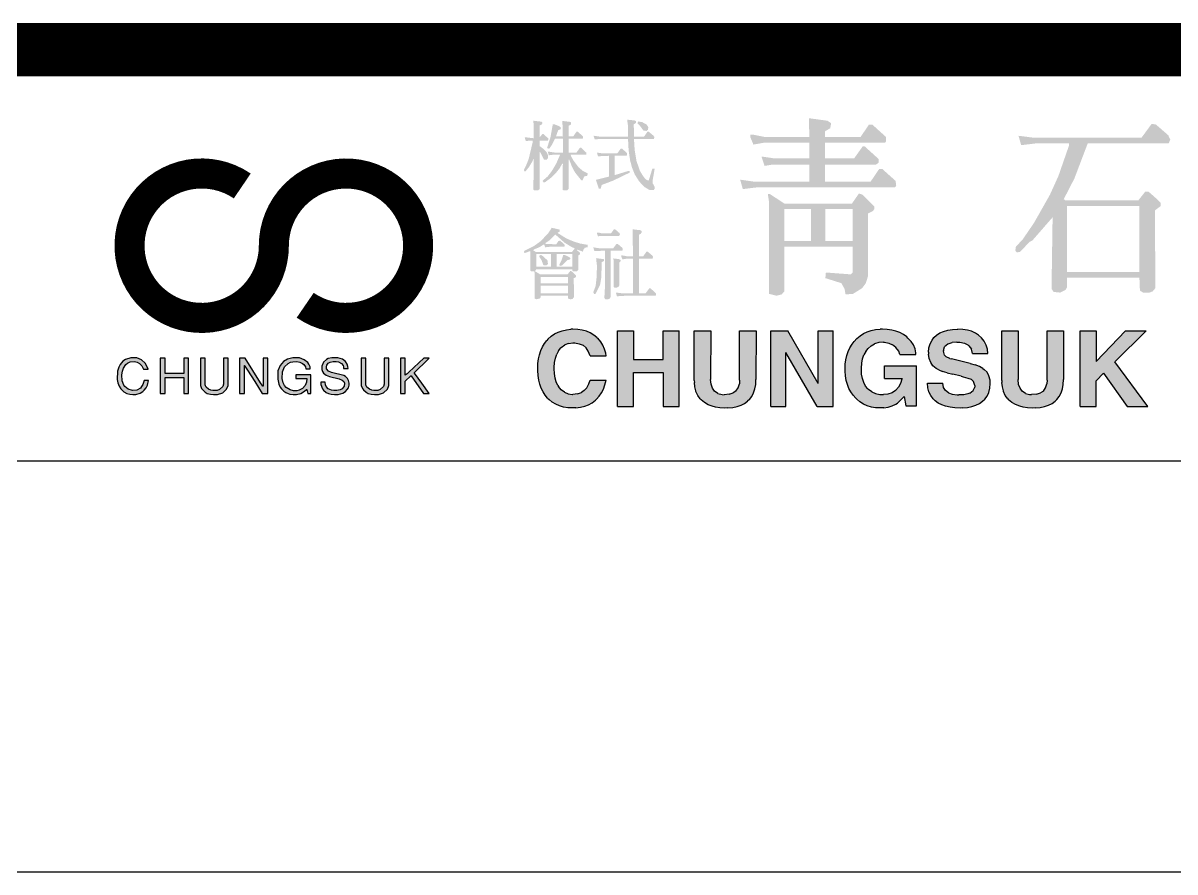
# Model space of a CAD drawing. Header units: millimetres. Extents: x 0 to 841, y 0 to 594.
# Drawn here: x 215.55 to 243.6, y 40 to 60.65 of the extents above; entities that cross this region are included whole.
import ezdxf
from ezdxf.enums import TextEntityAlignment as Align

# ---------------------------------------------------------------- set-up
doc = ezdxf.new("R2010")
doc.units = ezdxf.units.MM
doc.layers.add('A-ANNO-TTLB', color=7, linetype='Continuous')
doc.styles.add('TTLB-BIG', font='Gulim.ttf', dxfattribs={"height": 3})
doc.styles.add('굴림체', font='GulimChe.ttf', dxfattribs={"height": 3})

# ---------------------------------------------------------------- blocks, each defined once
blk = doc.blocks.new('W')
at = {"layer": 'A-ANNO-TTLB'}
h = blk.add_hatch(color=256, dxfattribs=at)
h.paths.add_polyline_path([(234.683, 58.335), (234.695, 57.877), (233.619, 57.877), (233.308, 57.938), (233.256, 57.938), (233.256, 57.877), (233.334, 57.694), (233.593, 57.74), (234.695, 57.74), (234.695, 57.358), (233.84, 57.358), (233.528, 57.404), (233.606, 57.175), (233.788, 57.206), (234.695, 57.206), (234.695, 56.794), (233.334, 56.794), (233.01, 56.84), (233.075, 56.611), (233.451, 56.657), (234.553, 56.657), (235.655, 56.657), (236.783, 56.657), (236.809, 56.687), (236.796, 56.809), (236.472, 57.099), (236.394, 57.099), (236.187, 56.794), (235.072, 56.794), (235.072, 57.206), (236.316, 57.206), (236.381, 57.252), (236.381, 57.343), (236.044, 57.648), (235.992, 57.648), (235.785, 57.358), (235.072, 57.358), (235.072, 57.74), (236.537, 57.74), (236.563, 57.77), (236.563, 57.877), (236.226, 58.182), (236.148, 58.182), (235.94, 57.877), (235.072, 57.877), (235.072, 58.014), (235.201, 58.091), (235.227, 58.213), (235.136, 58.274)])
h.paths.add_polyline_path([(235.901, 56.504), (235.733, 56.26), (234.086, 56.26), (233.736, 56.489), (233.684, 56.489), (233.71, 56.321), (233.71, 55.192), (233.71, 54.063), (233.892, 54.018), (234.021, 54.048), (234.086, 54.124), (234.086, 55.208), (234.916, 55.208), (235.746, 55.208), (235.746, 54.582), (235.707, 54.536), (235.097, 54.582), (235.084, 54.445), (235.474, 54.323), (235.551, 54.185), (235.577, 54.048), (235.759, 54.063), (235.979, 54.201), (236.07, 54.323), (236.122, 54.491), (236.122, 56.016), (236.239, 56.077), (236.277, 56.123), (236.277, 56.184), (235.992, 56.474)])
h.paths.add_polyline_path([(234.086, 56.123), (234.086, 55.345), (234.734, 55.345), (234.734, 56.123)], flags=16)
h.paths.add_polyline_path([(235.084, 56.123), (235.084, 55.345), (235.746, 55.345), (235.746, 56.123)], flags=16)
h.paths.add_polyline_path([(243.029, 58.198), (242.782, 57.862), (241.68, 57.862), (240.565, 57.862), (240.15, 57.862), (239.787, 57.908), (239.852, 57.679), (240.228, 57.725), (241.019, 57.725), (241.019, 57.679), (240.759, 56.931), (240.552, 56.474), (240.163, 55.787), (239.891, 55.391), (239.722, 55.208), (239.709, 55.116), (239.748, 55.07), (239.826, 55.085), (240.059, 55.33), (240.124, 55.36), (240.617, 55.925), (240.591, 54.185), (240.643, 54.109), (240.798, 54.094), (240.928, 54.155), (240.967, 54.216), (240.967, 54.46), (241.849, 54.46), (242.73, 54.46), (242.743, 54.14), (242.821, 54.094), (242.977, 54.094), (243.055, 54.124), (243.119, 54.201), (243.119, 54.475), (243.106, 56.092), (243.249, 56.199), (243.249, 56.275), (243.158, 56.367), (242.951, 56.55), (242.873, 56.55), (242.704, 56.336), (241.823, 56.336), (240.928, 56.336), (240.889, 56.367), (241.148, 56.87), (241.473, 57.725), (242.458, 57.725), (243.444, 57.725), (243.482, 57.816), (243.431, 57.923), (243.132, 58.182)])
h.paths.add_polyline_path([(240.967, 56.199), (240.967, 54.597), (241.849, 54.597), (242.73, 54.597), (242.73, 56.199), (241.849, 56.199)], flags=16)
h = blk.add_hatch(color=256, dxfattribs=at)
h.paths.add_polyline_path([(227.972, 58.275), (227.982, 58.19), (227.982, 57.848), (227.764, 57.873), (227.79, 57.781), (227.961, 57.793), (227.961, 57.763), (227.868, 57.372), (227.827, 57.25), (227.744, 57.073), (227.759, 57.043), (227.785, 57.043), (227.868, 57.146), (227.956, 57.293), (227.972, 57.342), (227.982, 57.342), (227.977, 56.597), (227.998, 56.579), (228.086, 56.579), (228.127, 56.609), (228.127, 57.061), (228.127, 57.519), (228.148, 57.5), (228.236, 57.323), (228.304, 57.329), (228.33, 57.366), (228.33, 57.439), (228.299, 57.506), (228.231, 57.58), (228.127, 57.659), (228.127, 57.793), (228.33, 57.793), (228.345, 57.836), (228.221, 57.952), (228.2, 57.952), (228.127, 57.873), (228.127, 58.159), (228.174, 58.178), (228.19, 58.202), (228.19, 58.233), (228.169, 58.251)])
h.paths.add_polyline_path([(228.682, 58.269), (228.693, 57.891), (228.527, 57.891), (228.579, 58.043), (228.641, 58.068), (228.646, 58.104), (228.605, 58.141), (228.48, 58.19), (228.449, 58.19), (228.392, 57.873), (228.309, 57.61), (228.361, 57.592), (228.433, 57.696), (228.501, 57.836), (228.693, 57.836), (228.693, 57.5), (228.496, 57.5), (228.325, 57.525), (228.35, 57.433), (228.439, 57.445), (228.62, 57.445), (228.62, 57.433), (228.532, 57.232), (228.428, 57.055), (228.325, 56.921), (228.205, 56.817), (228.205, 56.805), (228.221, 56.774), (228.252, 56.774), (228.387, 56.872), (228.516, 56.994), (228.61, 57.11), (228.677, 57.226), (228.693, 57.232), (228.688, 56.597), (228.708, 56.579), (228.797, 56.579), (228.838, 56.616), (228.838, 57.329), (228.848, 57.329), (228.916, 57.153), (228.988, 57.018), (229.144, 56.823), (229.17, 56.823), (229.217, 56.921), (229.284, 56.933), (229.294, 56.963), (229.294, 56.994), (229.186, 57.049), (229.071, 57.146), (228.952, 57.305), (228.89, 57.415), (228.885, 57.445), (229.253, 57.445), (229.263, 57.452), (229.269, 57.494), (229.139, 57.616), (229.108, 57.616), (229.025, 57.5), (228.838, 57.5), (228.838, 57.836), (229.17, 57.836), (229.186, 57.848), (229.186, 57.891), (229.056, 58.007), (229.025, 58.007), (228.947, 57.891), (228.838, 57.891), (228.838, 58.153), (228.895, 58.184), (228.895, 58.226), (228.874, 58.245)])
h.paths.add_polyline_path([(230.259, 58.3), (230.28, 58.141), (230.28, 57.885), (229.808, 57.885), (229.611, 57.885), (229.44, 57.909), (229.471, 57.818), (229.58, 57.83), (229.927, 57.83), (230.28, 57.83), (230.295, 57.549), (230.332, 57.305), (230.373, 57.146), (230.446, 56.963), (230.555, 56.793), (230.679, 56.664), (230.799, 56.591), (230.908, 56.591), (230.928, 56.622), (230.928, 56.664), (230.882, 56.75), (230.876, 56.799), (230.928, 57.104), (230.871, 57.104), (230.788, 56.835), (230.773, 56.817), (230.71, 56.847), (230.643, 56.933), (230.57, 57.055), (230.487, 57.293), (230.441, 57.567), (230.425, 57.83), (230.908, 57.83), (230.923, 57.873), (230.902, 57.909), (230.783, 58.007), (230.752, 58.007), (230.669, 57.885), (230.425, 57.885), (230.42, 58.184), (230.472, 58.22), (230.477, 58.263), (230.441, 58.281)])
h.paths.add_polyline_path([(230.529, 58.257), (230.508, 58.208), (230.565, 58.159), (230.653, 58.037), (230.726, 58.025), (230.767, 58.056), (230.773, 58.117), (230.736, 58.178), (230.627, 58.239)], flags=17)
h.paths.add_polyline_path([(230.104, 57.598), (230.021, 57.482), (229.642, 57.482), (229.523, 57.5), (229.549, 57.409), (229.818, 57.421), (229.818, 56.915), (229.497, 56.835), (229.569, 56.622), (229.616, 56.622), (229.637, 56.707), (229.658, 56.719), (229.917, 56.817), (230.321, 57.012), (230.316, 57.055), (230.295, 57.055), (229.958, 56.951), (229.958, 57.421), (230.238, 57.421), (230.259, 57.433), (230.259, 57.476), (230.244, 57.5), (230.129, 57.598)], flags=17)
h = blk.add_hatch(color=256, dxfattribs=at)
h.paths.add_polyline_path([(228.423, 55.67), (228.33, 55.529), (228.148, 55.34), (227.987, 55.224), (227.754, 55.108), (227.744, 55.078), (227.764, 55.053), (227.878, 55.096), (227.899, 55.096), (227.904, 55.078), (227.899, 54.632), (227.92, 54.608), (227.998, 54.614), (228.008, 54.565), (228.008, 53.949), (228.044, 53.931), (228.127, 53.949), (228.148, 53.967), (228.153, 54.022), (228.304, 54.022), (228.817, 54.022), (228.817, 53.949), (228.879, 53.931), (228.926, 53.937), (228.968, 53.986), (228.957, 54.443), (228.999, 54.462), (229.014, 54.48), (229.014, 54.51), (228.916, 54.608), (228.874, 54.62), (228.807, 54.535), (228.475, 54.535), (228.143, 54.535), (228.013, 54.614), (228.039, 54.645), (228.039, 54.663), (228.117, 54.663), (228.522, 54.663), (228.926, 54.663), (228.926, 54.626), (228.952, 54.608), (229.04, 54.614), (229.071, 54.651), (229.066, 54.992), (229.113, 55.029), (229.113, 55.06), (229.035, 55.127), (229.035, 55.139), (229.18, 55.09), (229.196, 55.139), (229.232, 55.188), (229.294, 55.194), (229.3, 55.255), (229.123, 55.285), (228.978, 55.328), (228.786, 55.407), (228.568, 55.542), (228.573, 55.56), (228.605, 55.566), (228.62, 55.584), (228.61, 55.627)])
h.paths.add_polyline_path([(228.511, 55.505), (228.376, 55.371), (228.278, 55.304), (228.267, 55.279), (228.532, 55.267), (228.584, 55.346), (228.625, 55.359), (228.734, 55.261), (228.739, 55.23), (228.729, 55.212), (228.335, 55.206), (228.262, 55.194), (228.242, 55.255), (228.221, 55.261), (228.127, 55.2), (227.982, 55.139), (227.972, 55.121), (228.034, 55.084), (228.475, 55.084), (228.916, 55.084), (228.978, 55.157), (228.973, 55.175), (228.921, 55.194), (228.739, 55.304)], flags=16)
h.paths.add_polyline_path([(228.044, 55.029), (228.044, 54.724), (228.408, 54.724), (228.408, 55.029)], flags=16)
h.paths.add_polyline_path([(228.542, 55.029), (228.542, 54.724), (228.926, 54.724), (228.926, 55.029)], flags=16)
h.paths.add_polyline_path([(228.703, 55.011), (228.667, 54.895), (228.61, 54.779), (228.61, 54.754), (228.636, 54.742), (228.672, 54.754), (228.807, 54.883), (228.859, 54.895), (228.874, 54.913), (228.874, 54.931), (228.848, 54.956), (228.734, 55.011)], flags=0)
h.paths.add_polyline_path([(228.143, 55.005), (228.117, 54.986), (228.117, 54.968), (228.174, 54.883), (228.216, 54.767), (228.231, 54.754), (228.309, 54.761), (228.33, 54.797), (228.319, 54.876), (228.216, 54.974), (228.169, 55.005)], flags=0)
h.paths.add_polyline_path([(228.153, 54.474), (228.153, 54.315), (228.485, 54.315), (228.817, 54.315), (228.817, 54.474), (228.485, 54.474)], flags=16)
h.paths.add_polyline_path([(228.153, 54.26), (228.153, 54.077), (228.485, 54.077), (228.817, 54.077), (228.817, 54.26), (228.485, 54.26)], flags=16)
h.paths.add_polyline_path([(229.938, 55.633), (229.865, 55.535), (229.642, 55.535), (229.559, 55.554), (229.523, 55.554), (229.523, 55.535), (229.549, 55.462), (229.626, 55.474), (230.057, 55.474), (230.083, 55.493), (230.078, 55.535), (229.974, 55.627)])
h.paths.add_polyline_path([(230.394, 55.633), (230.399, 54.974), (230.27, 54.974), (230.135, 54.999), (230.114, 54.999), (230.114, 54.974), (230.145, 54.901), (230.249, 54.919), (230.399, 54.919), (230.399, 54.498), (230.399, 54.077), (230.129, 54.077), (229.984, 54.095), (230.01, 54.004), (230.311, 54.022), (230.954, 54.022), (230.965, 54.034), (230.959, 54.077), (230.825, 54.199), (230.799, 54.199), (230.71, 54.077), (230.55, 54.077), (230.55, 54.498), (230.55, 54.919), (230.876, 54.919), (230.892, 54.962), (230.866, 54.999), (230.757, 55.09), (230.731, 55.09), (230.648, 54.974), (230.55, 54.974), (230.55, 55.505), (230.581, 55.517), (230.612, 55.554), (230.612, 55.59), (230.591, 55.609)])
h.paths.add_polyline_path([(230, 55.279), (229.917, 55.169), (229.595, 55.169), (229.434, 55.194), (229.46, 55.102), (229.72, 55.114), (229.72, 54.687), (229.72, 54.254), (229.704, 53.967), (229.72, 53.937), (229.751, 53.925), (229.823, 53.937), (229.855, 53.979), (229.855, 54.547), (229.855, 55.114), (230.135, 55.114), (230.15, 55.127), (230.15, 55.163), (230.135, 55.188), (230.026, 55.279)])
h.paths.add_polyline_path([(229.502, 54.931), (229.523, 54.748), (229.517, 54.48), (229.492, 54.254), (229.434, 54.102), (229.455, 54.059), (229.481, 54.059), (229.497, 54.077), (229.6, 54.285), (229.632, 54.474), (229.637, 54.834), (229.699, 54.864), (229.689, 54.907)])
h.paths.add_polyline_path([(229.922, 54.925), (229.932, 54.858), (229.927, 54.242), (229.948, 54.217), (230.015, 54.217), (230.052, 54.236), (230.067, 54.272), (230.067, 54.828), (230.098, 54.852), (230.104, 54.883), (230.062, 54.907)], flags=17)
at = {"layer": 'A-ANNO-TTLB', "ltscale": 5}
blk.add_hatch(color=256, dxfattribs=at).paths.add_polyline_path([(228.826, 51.632), (228.733, 51.668), (228.653, 51.725), (228.587, 51.808), (228.573, 51.833), (228.532, 51.919), (228.505, 52.015), (228.486, 52.123), (228.482, 52.242), (228.481, 52.269), (228.49, 52.391), (228.511, 52.499), (228.543, 52.596), (228.586, 52.677), (228.642, 52.747), (228.655, 52.76), (228.738, 52.821), (228.834, 52.858), (228.94, 52.87), (228.984, 52.869), (229.094, 52.85), (229.187, 52.813), (229.263, 52.749), (229.313, 52.669), (229.355, 52.555), (229.744, 52.555), (229.736, 52.618), (229.71, 52.718), (229.669, 52.812), (229.614, 52.899), (229.542, 52.981), (229.523, 53), (229.445, 53.061), (229.36, 53.113), (229.267, 53.152), (229.165, 53.181), (229.057, 53.197), (228.939, 53.202), (228.889, 53.202), (228.779, 53.191), (228.675, 53.167), (228.579, 53.134), (228.489, 53.087), (228.406, 53.03), (228.33, 52.96), (228.305, 52.931), (228.246, 52.856), (228.196, 52.772), (228.156, 52.681), (228.124, 52.583), (228.102, 52.479), (228.088, 52.367), (228.085, 52.247), (228.085, 52.195), (228.094, 52.078), (228.11, 51.966), (228.136, 51.864), (228.169, 51.77), (228.212, 51.681), (228.263, 51.601), (228.323, 51.528), (228.356, 51.494), (228.434, 51.431), (228.519, 51.377), (228.612, 51.337), (228.712, 51.309), (228.818, 51.291), (228.934, 51.286), (229.013, 51.288), (229.123, 51.303), (229.227, 51.327), (229.321, 51.364), (229.407, 51.415), (229.488, 51.475), (229.513, 51.498), (229.578, 51.572), (229.633, 51.655), (229.679, 51.748), (229.716, 51.851), (229.744, 51.965), (229.355, 51.964), (229.327, 51.871), (229.279, 51.78), (229.212, 51.708), (229.147, 51.665), (229.051, 51.63), (228.935, 51.617)])
h = blk.add_hatch(color=256, dxfattribs=at)
h.paths.add_polyline_path([(230.412, 52.469), (230.41, 53.163), (230.021, 53.162), (230.021, 51.321), (230.41, 51.322), (230.41, 52.151), (231.137, 52.151), (231.137, 51.322), (231.527, 51.321), (231.526, 53.162), (231.137, 53.163), (231.136, 52.469)])
h.paths.add_polyline_path([(231.894, 51.952), (231.896, 51.906), (231.907, 51.798), (231.93, 51.7), (231.934, 51.69), (231.976, 51.592), (232.038, 51.508), (232.059, 51.487), (232.139, 51.42), (232.23, 51.366), (232.332, 51.327), (232.413, 51.306), (232.518, 51.292), (232.631, 51.285), (232.712, 51.287), (232.83, 51.3), (232.936, 51.322), (233.032, 51.353), (233.116, 51.396), (233.191, 51.449), (233.235, 51.492), (233.292, 51.565), (233.338, 51.652), (233.37, 51.749), (233.39, 51.857), (233.395, 51.977), (233.396, 53.162), (232.997, 53.161), (232.996, 51.962), (232.991, 51.875), (232.961, 51.777), (232.906, 51.699), (232.839, 51.652), (232.743, 51.621), (232.621, 51.61), (232.571, 51.614), (232.469, 51.64), (232.387, 51.697), (232.337, 51.766), (232.303, 51.862), (232.291, 51.976), (232.292, 53.162), (231.894, 53.162)])
h.paths.add_polyline_path([(234.125, 52.636), (234.888, 51.321), (235.278, 51.322), (235.278, 53.163), (234.913, 53.162), (234.909, 51.882), (234.171, 53.162), (233.759, 53.163), (233.759, 51.322), (234.123, 51.321)])
h.paths.add_polyline_path([(235.593, 51.958), (235.621, 51.856), (235.658, 51.764), (235.705, 51.676), (235.76, 51.597), (235.824, 51.524), (235.847, 51.502), (235.927, 51.437), (236.012, 51.381), (236.105, 51.34), (236.205, 51.31), (236.309, 51.291), (236.421, 51.286), (236.506, 51.289), (236.614, 51.307), (236.714, 51.338), (236.802, 51.383), (236.839, 51.407), (236.915, 51.473), (237.001, 51.564), (237.042, 51.335), (237.3, 51.335), (237.3, 52.314), (236.521, 52.314), (236.522, 52.004), (236.952, 52.005), (236.948, 51.984), (236.912, 51.878), (236.861, 51.789), (236.794, 51.715), (236.792, 51.715), (236.708, 51.656), (236.609, 51.623), (236.502, 51.611), (236.409, 51.616), (236.303, 51.64), (236.212, 51.68), (236.132, 51.739), (236.121, 51.75), (236.064, 51.819), (236.019, 51.904), (235.988, 52), (235.968, 52.11), (235.961, 52.233), (235.963, 52.254), (235.97, 52.374), (235.99, 52.482), (236.024, 52.577), (236.068, 52.662), (236.125, 52.735), (236.198, 52.798), (236.284, 52.846), (236.384, 52.876), (236.496, 52.885), (236.523, 52.885), (236.627, 52.866), (236.72, 52.825), (236.801, 52.76), (236.875, 52.672), (236.901, 52.587), (237.29, 52.586), (237.288, 52.628), (237.27, 52.727), (237.231, 52.819), (237.172, 52.905), (237.095, 52.987), (237.066, 53.014), (236.986, 53.071), (236.897, 53.119), (236.802, 53.155), (236.7, 53.181), (236.59, 53.198), (236.472, 53.203), (236.418, 53.202), (236.307, 53.192), (236.203, 53.172), (236.105, 53.14), (236.012, 53.097), (235.93, 53.044), (235.851, 52.98), (235.783, 52.906), (235.733, 52.838), (235.682, 52.753), (235.64, 52.662), (235.606, 52.566), (235.583, 52.461), (235.569, 52.353), (235.564, 52.238), (235.566, 52.18), (235.575, 52.066)])
h = blk.add_hatch(color=256, dxfattribs=at)
h.paths.add_polyline_path([(238.237, 51.29), (238.364, 51.285), (238.43, 51.288), (238.545, 51.298), (238.651, 51.32), (238.747, 51.354), (238.836, 51.397), (238.914, 51.451), (238.964, 51.498), (239.023, 51.575), (239.067, 51.666), (239.091, 51.767), (239.1, 51.879), (239.094, 51.967), (239.068, 52.067), (239.021, 52.154), (238.953, 52.225), (238.918, 52.249), (238.835, 52.295), (238.732, 52.337), (238.611, 52.37), (238.157, 52.481), (238.116, 52.49), (238.027, 52.53), (237.986, 52.572), (237.957, 52.676), (237.989, 52.774), (238.07, 52.845), (238.169, 52.878), (238.283, 52.888), (238.362, 52.885), (238.468, 52.863), (238.553, 52.825), (238.58, 52.802), (238.639, 52.721), (238.667, 52.614), (239.039, 52.615), (239.028, 52.719), (239, 52.817), (238.954, 52.909), (238.887, 52.993), (238.885, 52.995), (238.816, 53.058), (238.736, 53.11), (238.645, 53.151), (238.545, 53.18), (238.433, 53.198), (238.311, 53.203), (238.3, 53.203), (238.176, 53.196), (238.063, 53.18), (237.963, 53.15), (237.873, 53.111), (237.794, 53.06), (237.729, 52.998), (237.681, 52.94), (237.634, 52.849), (237.605, 52.75), (237.597, 52.642), (237.597, 52.596), (237.615, 52.488), (237.65, 52.394), (237.705, 52.315), (237.783, 52.248), (237.85, 52.212), (237.939, 52.176), (238.053, 52.141), (238.19, 52.107), (238.387, 52.06), (238.441, 52.047), (238.557, 52.013), (238.631, 51.985), (238.695, 51.93), (238.724, 51.835), (238.721, 51.795), (238.683, 51.708), (238.601, 51.646), (238.556, 51.63), (238.458, 51.61), (238.335, 51.603), (238.291, 51.605), (238.175, 51.621), (238.082, 51.655), (238.01, 51.71), (237.961, 51.787), (237.943, 51.893), (237.569, 51.892), (237.569, 51.888), (237.58, 51.779), (237.606, 51.679), (237.651, 51.588), (237.713, 51.506), (237.76, 51.46), (237.833, 51.407), (237.918, 51.363), (238.013, 51.329), (238.119, 51.305)])
h.paths.add_polyline_path([(239.624, 51.42), (239.717, 51.367), (239.819, 51.327), (239.899, 51.306), (240.005, 51.29), (240.117, 51.285), (240.197, 51.287), (240.315, 51.3), (240.423, 51.322), (240.517, 51.353), (240.603, 51.396), (240.678, 51.449), (240.722, 51.492), (240.779, 51.565), (240.825, 51.653), (240.857, 51.749), (240.876, 51.857), (240.882, 51.977), (240.883, 53.162), (240.482, 53.161), (240.483, 51.962), (240.476, 51.875), (240.446, 51.777), (240.393, 51.699), (240.326, 51.653), (240.228, 51.621), (240.106, 51.611), (240.056, 51.614), (239.956, 51.64), (239.872, 51.697), (239.824, 51.767), (239.788, 51.861), (239.778, 51.976), (239.777, 53.162), (239.38, 53.163), (239.381, 51.952), (239.381, 51.906), (239.394, 51.798), (239.42, 51.688), (239.463, 51.592), (239.523, 51.508), (239.544, 51.487)])
h.paths.add_polyline_path([(241.29, 51.321), (241.68, 51.322), (241.679, 51.948), (241.86, 52.131), (242.433, 51.321), (242.936, 51.321), (242.132, 52.41), (242.892, 53.162), (242.389, 53.162), (241.679, 52.415), (241.679, 53.163), (241.29, 53.162)])
at = {"layer": 'A-ANNO-TTLB'}
for points in [[(217.995, 52.255), (218.052, 52.341), (218.093, 52.375), (218.161, 52.407), (218.262, 52.414), (218.327, 52.402), (218.387, 52.371), (218.444, 52.313), (218.484, 52.231), (218.597, 52.231), (218.597, 52.239), (218.525, 52.375), (218.436, 52.457), (218.318, 52.504), (218.173, 52.508), (218.048, 52.469), (217.984, 52.422), (217.919, 52.348), (217.882, 52.278), (217.854, 52.184), (217.846, 51.978), (217.862, 51.896), (217.895, 51.814), (217.935, 51.752), (218.008, 51.681), (218.076, 51.642), (218.153, 51.619), (218.222, 51.611), (218.298, 51.615), (218.399, 51.646), (218.468, 51.689), (218.5, 51.721), (218.545, 51.779), (218.577, 51.841), (218.609, 51.955), (218.496, 51.955), (218.468, 51.861), (218.436, 51.806), (218.407, 51.771), (218.322, 51.721), (218.213, 51.709), (218.108, 51.74), (218.032, 51.806), (218.008, 51.841), (217.967, 51.95), (217.959, 52.095), (217.971, 52.18)], [(219.009, 52.126), (219.009, 52.496), (218.892, 52.496), (218.892, 52.067), (218.892, 51.639), (218.977, 51.639), (219.009, 51.639), (219.009, 52.028), (219.465, 52.028), (219.465, 51.639), (219.578, 51.639), (219.578, 52.067), (219.578, 52.496), (219.493, 52.496), (219.465, 52.496), (219.465, 52.126)], [(219.869, 51.837), (219.897, 51.763), (219.925, 51.724), (219.986, 51.67), (220.034, 51.642), (220.111, 51.619), (220.188, 51.611), (220.284, 51.615), (220.413, 51.658), (220.507, 51.748), (220.543, 51.837), (220.543, 52.122), (220.543, 52.407), (220.543, 52.496), (220.43, 52.496), (220.43, 52.184), (220.43, 51.869), (220.413, 51.81), (220.333, 51.732), (220.273, 51.712), (220.175, 51.709), (220.123, 51.716), (220.066, 51.74), (220.006, 51.794), (219.99, 51.825), (219.981, 51.853), (219.981, 52.173), (219.981, 52.496), (219.869, 52.496), (219.869, 52.168)], [(221.148, 52.196), (220.959, 52.496), (220.821, 52.496), (220.821, 52.067), (220.821, 51.639), (220.91, 51.639), (220.939, 51.639), (220.939, 51.978), (220.939, 52.321), (220.947, 52.321), (220.967, 52.29), (220.967, 52.278), (221.019, 52.208), (221.197, 51.927), (221.375, 51.642), (221.512, 51.639), (221.512, 52.067), (221.512, 52.496), (221.423, 52.496), (221.399, 52.496), (221.399, 52.157), (221.399, 51.814), (221.391, 51.814), (221.334, 51.9)], [(221.871, 52.168), (221.92, 52.29), (222.004, 52.371), (222.065, 52.399), (222.117, 52.411), (222.219, 52.414), (222.287, 52.402), (222.352, 52.371), (222.388, 52.341), (222.424, 52.286), (222.436, 52.239), (222.545, 52.239), (222.538, 52.29), (222.505, 52.356), (222.481, 52.391), (222.396, 52.461), (222.283, 52.504), (222.121, 52.508), (221.992, 52.477), (221.892, 52.418), (221.807, 52.321), (221.758, 52.188), (221.75, 51.985), (221.778, 51.869), (221.814, 51.794), (221.847, 51.752), (221.903, 51.693), (221.952, 51.666), (222.004, 51.635), (222.045, 51.623), (222.13, 51.611), (222.21, 51.615), (222.311, 51.642), (222.404, 51.693), (222.449, 51.732), (222.461, 51.732), (222.485, 51.635), (222.558, 51.635), (222.558, 52.095), (222.19, 52.095), (222.19, 52.001), (222.457, 52.001), (222.449, 51.915), (222.416, 51.83), (222.355, 51.763), (222.271, 51.716), (222.215, 51.705), (222.134, 51.705), (222.053, 51.724), (221.96, 51.787), (221.92, 51.837), (221.887, 51.9), (221.863, 52.001)], [(223.361, 51.927), (223.377, 51.892), (223.369, 51.814), (223.324, 51.755), (223.268, 51.724), (223.191, 51.709), (223.119, 51.709), (223.062, 51.716), (222.981, 51.752), (222.929, 51.81), (222.913, 51.853), (222.909, 51.912), (222.8, 51.912), (222.8, 51.857), (222.84, 51.752), (222.865, 51.716), (222.929, 51.662), (222.99, 51.635), (223.054, 51.619), (223.135, 51.611), (223.224, 51.615), (223.333, 51.646), (223.402, 51.689), (223.446, 51.732), (223.474, 51.775), (223.494, 51.845), (223.494, 51.888), (223.478, 51.958), (223.454, 52.001), (223.402, 52.052), (223.357, 52.075), (223.062, 52.153), (222.985, 52.184), (222.941, 52.235), (222.937, 52.29), (222.945, 52.325), (222.981, 52.375), (223.03, 52.402), (223.099, 52.418), (223.171, 52.418), (223.232, 52.407), (223.3, 52.371), (223.341, 52.321), (223.353, 52.286), (223.353, 52.247), (223.466, 52.247), (223.462, 52.298), (223.442, 52.356), (223.405, 52.414), (223.328, 52.477), (223.212, 52.508), (223.07, 52.508), (222.981, 52.489), (222.941, 52.469), (222.868, 52.402), (222.828, 52.305), (222.828, 52.219), (222.84, 52.177), (222.868, 52.13), (222.929, 52.087), (223.014, 52.056), (223.244, 51.997), (223.324, 51.962)], [(223.898, 52.173), (223.898, 52.496), (223.785, 52.496), (223.785, 52.168), (223.785, 51.837), (223.813, 51.763), (223.841, 51.724), (223.902, 51.67), (223.95, 51.642), (224.027, 51.619), (224.104, 51.611), (224.201, 51.615), (224.33, 51.658), (224.423, 51.748), (224.459, 51.837), (224.459, 52.122), (224.459, 52.407), (224.459, 52.496), (224.346, 52.496), (224.346, 52.184), (224.346, 51.869), (224.33, 51.81), (224.249, 51.732), (224.188, 51.712), (224.092, 51.709), (224.039, 51.716), (223.983, 51.74), (223.922, 51.794), (223.906, 51.825), (223.898, 51.853)], [(225.004, 52.071), (225.303, 51.639), (225.436, 51.639), (225.259, 51.888), (225.081, 52.137), (225.081, 52.149), (225.105, 52.177), (225.384, 52.442), (225.436, 52.496), (225.307, 52.496), (224.94, 52.161), (224.903, 52.118), (224.855, 52.083), (224.855, 52.496), (224.738, 52.496), (224.738, 52.067), (224.738, 51.639), (224.834, 51.639), (224.855, 51.639), (224.855, 51.939), (224.992, 52.071)]]:
    blk.add_hatch(color=256, dxfattribs=at).paths.add_polyline_path(points)
for p, q in [((228.33, 52.96), (228.406, 53.03)), ((228.406, 53.03), (228.489, 53.087)), ((228.489, 53.087), (228.579, 53.134)), ((228.579, 53.134), (228.675, 53.167)), ((228.675, 53.167), (228.779, 53.191)), ((228.779, 53.191), (228.889, 53.202)), ((228.939, 53.202), (228.889, 53.202)), ((229.057, 53.197), (228.939, 53.202)), ((229.165, 53.181), (229.057, 53.197)), ((229.267, 53.152), (229.165, 53.181)), ((229.36, 53.113), (229.267, 53.152)), ((229.445, 53.061), (229.36, 53.113)), ((229.523, 53), (229.445, 53.061)), ((230.021, 53.162), (230.41, 53.163)), ((230.021, 51.321), (230.021, 53.162)), ((230.41, 53.163), (230.412, 52.469)), ((231.136, 52.469), (231.137, 53.163)), ((231.137, 53.163), (231.526, 53.162)), ((231.527, 51.321), (231.526, 53.162)), ((231.894, 51.952), (231.894, 53.162)), ((231.894, 53.162), (232.292, 53.162)), ((232.292, 53.162), (232.291, 51.976)), ((232.996, 51.962), (232.997, 53.161)), ((232.997, 53.161), (233.396, 53.162)), ((233.396, 53.162), (233.395, 51.977)), ((233.759, 53.163), (234.171, 53.162)), ((233.759, 51.322), (233.759, 53.163)), ((234.909, 51.882), (234.171, 53.162)), ((234.909, 51.882), (234.913, 53.162)), ((234.913, 53.162), (235.278, 53.163)), ((235.278, 51.322), (235.278, 53.163)), ((235.851, 52.98), (235.93, 53.044)), ((235.93, 53.044), (236.012, 53.097)), ((236.012, 53.097), (236.105, 53.14)), ((236.105, 53.14), (236.203, 53.172)), ((236.203, 53.172), (236.307, 53.192)), ((236.307, 53.192), (236.418, 53.202)), ((236.472, 53.203), (236.418, 53.202)), ((236.59, 53.198), (236.472, 53.203)), ((236.7, 53.181), (236.59, 53.198)), ((236.802, 53.155), (236.7, 53.181)), ((236.897, 53.119), (236.802, 53.155)), ((236.986, 53.071), (236.897, 53.119)), ((237.066, 53.014), (236.986, 53.071)), ((237.095, 52.987), (237.066, 53.014)), ((237.729, 52.998), (237.794, 53.06)), ((237.794, 53.06), (237.873, 53.111)), ((237.873, 53.111), (237.963, 53.15)), ((237.963, 53.15), (238.063, 53.18)), ((238.063, 53.18), (238.176, 53.196)), ((238.176, 53.196), (238.3, 53.203)), ((238.3, 53.203), (238.311, 53.203)), ((238.433, 53.198), (238.311, 53.203)), ((238.545, 53.18), (238.433, 53.198)), ((238.645, 53.151), (238.545, 53.18)), ((238.736, 53.11), (238.645, 53.151)), ((238.816, 53.058), (238.736, 53.11)), ((238.885, 52.995), (238.816, 53.058)), ((239.381, 51.952), (239.38, 53.163)), ((239.38, 53.163), (239.777, 53.162)), ((239.777, 53.162), (239.778, 51.976)), ((240.482, 53.161), (240.883, 53.162)), ((240.483, 51.962), (240.482, 53.161)), ((240.883, 53.162), (240.882, 51.977)), ((241.29, 53.162), (241.679, 53.163)), ((241.29, 51.321), (241.29, 53.162)), ((241.679, 53.163), (241.679, 52.415)), ((241.679, 52.415), (242.389, 53.162)), ((242.132, 52.41), (242.892, 53.162)), ((242.389, 53.162), (242.892, 53.162)), ((228.156, 52.681), (228.196, 52.772)), ((228.196, 52.772), (228.246, 52.856)), ((228.246, 52.856), (228.305, 52.931)), ((228.33, 52.96), (228.305, 52.931)), ((228.586, 52.677), (228.642, 52.747)), ((228.655, 52.76), (228.642, 52.747)), ((228.655, 52.76), (228.738, 52.821)), ((228.834, 52.858), (228.738, 52.821)), ((228.834, 52.858), (228.94, 52.87)), ((228.94, 52.87), (228.984, 52.869)), ((228.984, 52.869), (229.094, 52.85)), ((229.094, 52.85), (229.187, 52.813)), ((229.259, 52.753), (229.187, 52.813)), ((229.259, 52.753), (229.264, 52.748)), ((229.313, 52.669), (229.264, 52.748)), ((229.523, 53), (229.542, 52.981)), ((229.614, 52.899), (229.542, 52.981)), ((229.669, 52.812), (229.614, 52.899)), ((229.71, 52.718), (229.669, 52.812)), ((235.64, 52.662), (235.682, 52.753)), ((235.682, 52.753), (235.733, 52.838)), ((235.733, 52.838), (235.783, 52.906)), ((235.783, 52.906), (235.851, 52.98)), ((236.068, 52.662), (236.125, 52.735)), ((236.125, 52.735), (236.198, 52.798)), ((236.198, 52.798), (236.284, 52.846)), ((236.384, 52.876), (236.284, 52.846)), ((236.496, 52.885), (236.384, 52.876)), ((236.496, 52.885), (236.523, 52.885)), ((236.523, 52.885), (236.627, 52.866)), ((236.627, 52.866), (236.72, 52.825)), ((236.801, 52.76), (236.72, 52.825)), ((236.875, 52.672), (236.801, 52.76)), ((237.172, 52.905), (237.095, 52.987)), ((237.231, 52.819), (237.172, 52.905)), ((237.27, 52.727), (237.231, 52.819)), ((237.288, 52.628), (237.27, 52.727)), ((237.597, 52.642), (237.605, 52.75)), ((237.605, 52.75), (237.634, 52.849)), ((237.634, 52.849), (237.681, 52.94)), ((237.681, 52.94), (237.729, 52.998)), ((237.959, 52.682), (237.989, 52.774)), ((238.067, 52.842), (237.989, 52.774)), ((238.075, 52.846), (238.067, 52.842)), ((238.075, 52.846), (238.169, 52.878)), ((238.283, 52.888), (238.169, 52.878)), ((238.283, 52.888), (238.362, 52.885)), ((238.362, 52.885), (238.468, 52.863)), ((238.468, 52.863), (238.553, 52.825)), ((238.58, 52.802), (238.553, 52.825)), ((238.58, 52.802), (238.639, 52.721)), ((238.885, 52.995), (238.887, 52.993)), ((238.954, 52.909), (238.887, 52.993)), ((239, 52.817), (238.954, 52.909)), ((239.028, 52.719), (239, 52.817)), ((218.048, 52.469), (217.984, 52.422)), ((218.173, 52.508), (218.048, 52.469)), ((218.318, 52.504), (218.173, 52.508)), ((218.436, 52.457), (218.318, 52.504)), ((218.525, 52.375), (218.436, 52.457)), ((218.892, 52.496), (218.892, 52.067)), ((219.009, 52.496), (218.892, 52.496)), ((219.009, 52.126), (219.009, 52.496)), ((219.465, 52.496), (219.465, 52.126)), ((219.493, 52.496), (219.465, 52.496)), ((219.578, 52.496), (219.493, 52.496)), ((219.578, 52.067), (219.578, 52.496)), ((219.869, 52.496), (219.869, 52.168)), ((219.981, 52.496), (219.869, 52.496)), ((219.981, 52.173), (219.981, 52.496)), ((220.43, 52.496), (220.43, 52.184)), ((220.543, 52.496), (220.43, 52.496)), ((220.543, 52.407), (220.543, 52.496)), ((220.821, 52.496), (220.821, 52.067)), ((220.959, 52.496), (220.821, 52.496)), ((221.148, 52.196), (220.959, 52.496)), ((221.399, 52.496), (221.399, 52.157)), ((221.423, 52.496), (221.399, 52.496)), ((221.512, 52.496), (221.423, 52.496)), ((221.512, 52.067), (221.512, 52.496)), ((221.992, 52.477), (221.892, 52.418)), ((222.121, 52.508), (221.992, 52.477)), ((222.283, 52.504), (222.121, 52.508)), ((222.396, 52.461), (222.283, 52.504)), ((222.481, 52.391), (222.396, 52.461)), ((222.941, 52.469), (222.868, 52.402)), ((222.981, 52.489), (222.941, 52.469)), ((223.07, 52.508), (222.981, 52.489)), ((223.212, 52.508), (223.07, 52.508)), ((223.328, 52.477), (223.212, 52.508)), ((223.405, 52.414), (223.328, 52.477)), ((223.785, 52.496), (223.785, 52.168)), ((223.898, 52.496), (223.785, 52.496)), ((223.898, 52.173), (223.898, 52.496)), ((224.346, 52.496), (224.346, 52.184)), ((224.459, 52.496), (224.346, 52.496)), ((224.459, 52.407), (224.459, 52.496)), ((224.738, 52.496), (224.738, 52.067)), ((224.855, 52.496), (224.738, 52.496)), ((224.855, 52.083), (224.855, 52.496)), ((225.307, 52.496), (224.94, 52.161)), ((225.436, 52.496), (225.307, 52.496)), ((225.384, 52.442), (225.436, 52.496)), ((228.088, 52.367), (228.102, 52.479)), ((228.102, 52.479), (228.124, 52.583)), ((228.124, 52.583), (228.156, 52.681)), ((228.49, 52.391), (228.511, 52.499)), ((228.511, 52.499), (228.543, 52.596)), ((228.586, 52.677), (228.543, 52.596)), ((229.355, 52.555), (229.313, 52.669)), ((229.355, 52.555), (229.744, 52.555)), ((229.736, 52.618), (229.71, 52.718)), ((229.744, 52.555), (229.736, 52.618)), ((230.412, 52.469), (231.136, 52.469)), ((231.136, 52.469), (231.136, 52.469)), ((234.123, 51.321), (234.125, 52.636)), ((234.888, 51.321), (234.125, 52.636)), ((235.569, 52.353), (235.583, 52.461)), ((235.583, 52.461), (235.606, 52.566)), ((235.606, 52.566), (235.64, 52.662)), ((235.97, 52.374), (235.99, 52.482)), ((235.99, 52.482), (236.024, 52.577)), ((236.068, 52.662), (236.024, 52.577)), ((236.901, 52.587), (236.875, 52.672)), ((236.901, 52.587), (237.29, 52.586)), ((237.29, 52.586), (237.288, 52.628)), ((237.597, 52.642), (237.597, 52.596)), ((237.615, 52.488), (237.597, 52.596)), ((237.65, 52.394), (237.615, 52.488)), ((237.959, 52.682), (237.959, 52.67)), ((237.986, 52.572), (237.959, 52.67)), ((237.986, 52.572), (238.027, 52.53)), ((238.116, 52.49), (238.027, 52.53)), ((238.116, 52.49), (238.157, 52.481)), ((238.611, 52.37), (238.157, 52.481)), ((238.667, 52.614), (238.639, 52.721)), ((238.667, 52.614), (239.039, 52.615)), ((239.039, 52.615), (239.028, 52.719)), ((217.854, 52.184), (217.846, 51.978)), ((217.882, 52.278), (217.854, 52.184)), ((217.919, 52.348), (217.882, 52.278)), ((217.984, 52.422), (217.919, 52.348)), ((217.959, 52.095), (217.971, 52.18)), ((217.971, 52.18), (217.995, 52.255)), ((217.995, 52.255), (218.052, 52.341)), ((218.052, 52.341), (218.093, 52.375)), ((218.093, 52.375), (218.161, 52.407)), ((218.161, 52.407), (218.262, 52.414)), ((218.262, 52.414), (218.327, 52.402)), ((218.327, 52.402), (218.387, 52.371)), ((218.387, 52.371), (218.444, 52.313)), ((218.444, 52.313), (218.484, 52.231)), ((218.484, 52.231), (218.597, 52.231)), ((218.597, 52.239), (218.525, 52.375)), ((218.597, 52.231), (218.597, 52.239)), ((219.869, 52.168), (219.869, 51.837)), ((219.981, 51.853), (219.981, 52.173)), ((220.43, 52.184), (220.43, 51.869)), ((220.543, 52.122), (220.543, 52.407)), ((220.939, 52.321), (220.947, 52.321)), ((220.939, 51.978), (220.939, 52.321)), ((220.947, 52.321), (220.967, 52.29)), ((220.967, 52.29), (220.967, 52.278)), ((220.967, 52.278), (221.019, 52.208)), ((221.019, 52.208), (221.197, 51.927)), ((221.334, 51.9), (221.148, 52.196)), ((221.758, 52.188), (221.75, 51.985)), ((221.807, 52.321), (221.758, 52.188)), ((221.892, 52.418), (221.807, 52.321)), ((221.863, 52.001), (221.871, 52.168)), ((221.871, 52.168), (221.92, 52.29)), ((221.92, 52.29), (222.004, 52.371)), ((222.004, 52.371), (222.065, 52.399)), ((222.065, 52.399), (222.117, 52.411)), ((222.117, 52.411), (222.219, 52.414)), ((222.219, 52.414), (222.287, 52.402)), ((222.287, 52.402), (222.352, 52.371)), ((222.352, 52.371), (222.388, 52.341)), ((222.388, 52.341), (222.424, 52.286)), ((222.424, 52.286), (222.436, 52.239)), ((222.436, 52.239), (222.545, 52.239)), ((222.505, 52.356), (222.481, 52.391)), ((222.538, 52.29), (222.505, 52.356)), ((222.545, 52.239), (222.538, 52.29)), ((222.868, 52.402), (222.828, 52.305)), ((222.828, 52.305), (222.828, 52.219)), ((222.828, 52.219), (222.84, 52.177)), ((222.84, 52.177), (222.868, 52.13)), ((222.937, 52.29), (222.945, 52.325)), ((222.941, 52.235), (222.937, 52.29)), ((222.985, 52.184), (222.941, 52.235)), ((222.945, 52.325), (222.981, 52.375)), ((222.981, 52.375), (223.03, 52.402)), ((223.062, 52.153), (222.985, 52.184)), ((223.03, 52.402), (223.099, 52.418)), ((223.099, 52.418), (223.171, 52.418)), ((223.171, 52.418), (223.232, 52.407)), ((223.232, 52.407), (223.3, 52.371)), ((223.3, 52.371), (223.341, 52.321)), ((223.341, 52.321), (223.353, 52.286)), ((223.353, 52.286), (223.353, 52.247)), ((223.353, 52.247), (223.466, 52.247)), ((223.442, 52.356), (223.405, 52.414)), ((223.462, 52.298), (223.442, 52.356)), ((223.466, 52.247), (223.462, 52.298)), ((223.785, 52.168), (223.785, 51.837)), ((223.898, 51.853), (223.898, 52.173)), ((224.346, 52.184), (224.346, 51.869)), ((224.459, 52.122), (224.459, 52.407)), ((225.081, 52.149), (225.105, 52.177)), ((225.105, 52.177), (225.384, 52.442)), ((228.085, 52.247), (228.088, 52.367)), ((228.085, 52.195), (228.085, 52.247)), ((228.094, 52.078), (228.085, 52.195)), ((228.481, 52.269), (228.49, 52.391)), ((228.482, 52.242), (228.481, 52.269)), ((228.486, 52.123), (228.482, 52.242)), ((235.564, 52.238), (235.569, 52.353)), ((235.566, 52.18), (235.564, 52.238)), ((235.575, 52.066), (235.566, 52.18)), ((235.961, 52.233), (235.963, 52.254)), ((235.968, 52.11), (235.961, 52.233)), ((235.963, 52.254), (235.97, 52.374)), ((236.522, 52.004), (236.521, 52.314)), ((236.521, 52.314), (237.3, 52.314)), ((237.3, 51.335), (237.3, 52.314)), ((237.705, 52.315), (237.65, 52.394)), ((237.781, 52.25), (237.705, 52.315)), ((237.781, 52.25), (237.783, 52.249)), ((237.85, 52.212), (237.783, 52.249)), ((237.85, 52.212), (237.939, 52.176)), ((238.053, 52.141), (237.939, 52.176)), ((238.611, 52.37), (238.732, 52.337)), ((238.835, 52.295), (238.732, 52.337)), ((238.918, 52.249), (238.835, 52.295)), ((238.918, 52.249), (238.953, 52.225)), ((239.021, 52.154), (238.953, 52.225)), ((241.679, 52.415), (241.679, 52.415)), ((242.936, 51.321), (242.132, 52.41)), ((217.846, 51.978), (217.862, 51.896)), ((217.862, 51.896), (217.895, 51.814)), ((217.967, 51.95), (217.959, 52.095)), ((218.008, 51.841), (217.967, 51.95)), ((218.496, 51.955), (218.468, 51.861)), ((218.609, 51.955), (218.496, 51.955)), ((218.577, 51.841), (218.609, 51.955)), ((218.892, 52.067), (218.892, 51.639)), ((219.465, 52.126), (219.009, 52.126)), ((219.009, 51.639), (219.009, 52.028)), ((219.009, 52.028), (219.465, 52.028)), ((219.465, 52.028), (219.465, 51.639)), ((219.578, 51.639), (219.578, 52.067)), ((220.543, 51.837), (220.543, 52.122)), ((220.821, 52.067), (220.821, 51.639)), ((220.939, 51.639), (220.939, 51.978)), ((221.197, 51.927), (221.375, 51.642)), ((221.391, 51.814), (221.334, 51.9)), ((221.399, 52.157), (221.399, 51.814)), ((221.512, 51.639), (221.512, 52.067)), ((221.75, 51.985), (221.778, 51.869)), ((221.887, 51.9), (221.863, 52.001)), ((221.92, 51.837), (221.887, 51.9)), ((222.19, 52.095), (222.19, 52.001)), ((222.558, 52.095), (222.19, 52.095)), ((222.19, 52.001), (222.457, 52.001)), ((222.449, 51.915), (222.416, 51.83)), ((222.457, 52.001), (222.449, 51.915)), ((222.558, 51.635), (222.558, 52.095)), ((222.8, 51.912), (222.8, 51.857)), ((222.909, 51.912), (222.8, 51.912)), ((222.868, 52.13), (222.929, 52.087)), ((222.913, 51.853), (222.909, 51.912)), ((222.929, 52.087), (223.014, 52.056)), ((223.014, 52.056), (223.244, 51.997)), ((223.357, 52.075), (223.062, 52.153)), ((223.244, 51.997), (223.324, 51.962)), ((223.324, 51.962), (223.361, 51.927)), ((223.402, 52.052), (223.357, 52.075)), ((223.361, 51.927), (223.377, 51.892)), ((223.377, 51.892), (223.369, 51.814)), ((223.454, 52.001), (223.402, 52.052)), ((223.478, 51.958), (223.454, 52.001)), ((223.494, 51.888), (223.478, 51.958)), ((223.494, 51.845), (223.494, 51.888)), ((224.459, 51.837), (224.459, 52.122)), ((224.738, 52.067), (224.738, 51.639)), ((224.903, 52.118), (224.855, 52.083)), ((224.855, 51.939), (224.992, 52.071)), ((224.855, 51.639), (224.855, 51.939)), ((224.94, 52.161), (224.903, 52.118)), ((224.992, 52.071), (225.004, 52.071)), ((225.004, 52.071), (225.303, 51.639)), ((225.081, 52.137), (225.081, 52.149)), ((225.259, 51.888), (225.081, 52.137)), ((225.436, 51.639), (225.259, 51.888)), ((228.11, 51.966), (228.094, 52.078)), ((228.136, 51.864), (228.11, 51.966)), ((228.505, 52.015), (228.486, 52.123)), ((228.532, 51.919), (228.505, 52.015)), ((228.573, 51.833), (228.532, 51.919)), ((229.327, 51.871), (229.355, 51.964)), ((229.355, 51.964), (229.744, 51.965)), ((229.716, 51.851), (229.744, 51.965)), ((230.41, 52.151), (231.137, 52.151)), ((230.41, 51.322), (230.41, 52.151)), ((231.137, 52.151), (231.137, 51.322)), ((231.894, 51.952), (231.896, 51.906)), ((231.907, 51.798), (231.896, 51.906)), ((232.303, 51.862), (232.291, 51.976)), ((232.996, 51.962), (232.991, 51.875)), ((233.39, 51.857), (233.395, 51.977)), ((235.593, 51.958), (235.575, 52.066)), ((235.621, 51.856), (235.593, 51.958)), ((235.988, 52), (235.968, 52.11)), ((236.019, 51.904), (235.988, 52)), ((236.064, 51.819), (236.019, 51.904)), ((236.522, 52.004), (236.952, 52.005)), ((236.948, 51.984), (236.912, 51.878)), ((236.952, 52.005), (236.948, 51.984)), ((237.569, 51.892), (237.943, 51.893)), ((237.569, 51.888), (237.569, 51.892)), ((237.58, 51.779), (237.569, 51.888)), ((237.961, 51.787), (237.943, 51.893)), ((238.053, 52.141), (238.19, 52.107)), ((238.387, 52.06), (238.19, 52.107)), ((238.387, 52.06), (238.441, 52.047)), ((238.441, 52.047), (238.557, 52.013)), ((238.557, 52.013), (238.631, 51.985)), ((238.695, 51.93), (238.631, 51.985)), ((238.724, 51.835), (238.695, 51.93)), ((239.068, 52.067), (239.021, 52.154)), ((239.094, 51.967), (239.068, 52.067)), ((239.1, 51.879), (239.094, 51.967)), ((239.381, 51.952), (239.381, 51.906)), ((239.394, 51.798), (239.381, 51.906)), ((239.788, 51.861), (239.778, 51.976)), ((240.483, 51.962), (240.476, 51.875)), ((240.876, 51.857), (240.882, 51.977)), ((241.86, 52.131), (241.679, 51.948)), ((241.68, 51.322), (241.679, 51.948)), ((241.86, 52.131), (242.433, 51.321)), ((217.895, 51.814), (217.935, 51.752)), ((217.935, 51.752), (218.008, 51.681)), ((218.032, 51.806), (218.008, 51.841)), ((218.008, 51.681), (218.076, 51.642)), ((218.108, 51.74), (218.032, 51.806)), ((218.076, 51.642), (218.153, 51.619)), ((218.213, 51.709), (218.108, 51.74)), ((218.153, 51.619), (218.222, 51.611)), ((218.322, 51.721), (218.213, 51.709)), ((218.222, 51.611), (218.298, 51.615)), ((218.298, 51.615), (218.399, 51.646)), ((218.407, 51.771), (218.322, 51.721)), ((218.399, 51.646), (218.468, 51.689)), ((218.436, 51.806), (218.407, 51.771)), ((218.468, 51.861), (218.436, 51.806)), ((218.468, 51.689), (218.5, 51.721)), ((218.5, 51.721), (218.545, 51.779)), ((218.545, 51.779), (218.577, 51.841)), ((218.892, 51.639), (218.977, 51.639)), ((218.977, 51.639), (219.009, 51.639)), ((219.465, 51.639), (219.578, 51.639)), ((219.869, 51.837), (219.897, 51.763)), ((219.897, 51.763), (219.925, 51.724)), ((219.925, 51.724), (219.986, 51.67)), ((219.99, 51.825), (219.981, 51.853)), ((219.986, 51.67), (220.034, 51.642)), ((220.006, 51.794), (219.99, 51.825)), ((220.066, 51.74), (220.006, 51.794)), ((220.034, 51.642), (220.111, 51.619)), ((220.123, 51.716), (220.066, 51.74)), ((220.111, 51.619), (220.188, 51.611)), ((220.175, 51.709), (220.123, 51.716)), ((220.273, 51.712), (220.175, 51.709)), ((220.188, 51.611), (220.284, 51.615)), ((220.333, 51.732), (220.273, 51.712)), ((220.284, 51.615), (220.413, 51.658)), ((220.413, 51.81), (220.333, 51.732)), ((220.43, 51.869), (220.413, 51.81)), ((220.413, 51.658), (220.507, 51.748)), ((220.507, 51.748), (220.543, 51.837)), ((220.821, 51.639), (220.91, 51.639)), ((220.91, 51.639), (220.939, 51.639)), ((221.375, 51.642), (221.512, 51.639)), ((221.399, 51.814), (221.391, 51.814)), ((221.778, 51.869), (221.814, 51.794)), ((221.814, 51.794), (221.847, 51.752)), ((221.847, 51.752), (221.903, 51.693)), ((221.903, 51.693), (221.952, 51.666)), ((221.96, 51.787), (221.92, 51.837)), ((221.952, 51.666), (222.004, 51.635)), ((222.053, 51.724), (221.96, 51.787)), ((222.004, 51.635), (222.045, 51.623)), ((222.045, 51.623), (222.13, 51.611)), ((222.134, 51.705), (222.053, 51.724)), ((222.13, 51.611), (222.21, 51.615)), ((222.215, 51.705), (222.134, 51.705)), ((222.21, 51.615), (222.311, 51.642)), ((222.271, 51.716), (222.215, 51.705)), ((222.355, 51.763), (222.271, 51.716)), ((222.311, 51.642), (222.404, 51.693)), ((222.416, 51.83), (222.355, 51.763)), ((222.404, 51.693), (222.449, 51.732)), ((222.449, 51.732), (222.461, 51.732)), ((222.461, 51.732), (222.485, 51.635)), ((222.485, 51.635), (222.558, 51.635)), ((222.8, 51.857), (222.84, 51.752)), ((222.84, 51.752), (222.865, 51.716)), ((222.865, 51.716), (222.929, 51.662)), ((222.929, 51.81), (222.913, 51.853)), ((222.981, 51.752), (222.929, 51.81)), ((222.929, 51.662), (222.99, 51.635)), ((223.062, 51.716), (222.981, 51.752)), ((222.99, 51.635), (223.054, 51.619)), ((223.054, 51.619), (223.135, 51.611)), ((223.119, 51.709), (223.062, 51.716)), ((223.191, 51.709), (223.119, 51.709)), ((223.135, 51.611), (223.224, 51.615)), ((223.268, 51.724), (223.191, 51.709)), ((223.224, 51.615), (223.333, 51.646)), ((223.324, 51.755), (223.268, 51.724)), ((223.369, 51.814), (223.324, 51.755)), ((223.333, 51.646), (223.402, 51.689)), ((223.402, 51.689), (223.446, 51.732)), ((223.446, 51.732), (223.474, 51.775)), ((223.474, 51.775), (223.494, 51.845)), ((223.785, 51.837), (223.813, 51.763)), ((223.813, 51.763), (223.841, 51.724)), ((223.841, 51.724), (223.902, 51.67)), ((223.906, 51.825), (223.898, 51.853)), ((223.902, 51.67), (223.95, 51.642)), ((223.922, 51.794), (223.906, 51.825)), ((223.983, 51.74), (223.922, 51.794)), ((223.95, 51.642), (224.027, 51.619)), ((224.039, 51.716), (223.983, 51.74)), ((224.027, 51.619), (224.104, 51.611)), ((224.092, 51.709), (224.039, 51.716)), ((224.188, 51.712), (224.092, 51.709)), ((224.104, 51.611), (224.201, 51.615)), ((224.249, 51.732), (224.188, 51.712)), ((224.201, 51.615), (224.33, 51.658)), ((224.33, 51.81), (224.249, 51.732)), ((224.346, 51.869), (224.33, 51.81)), ((224.33, 51.658), (224.423, 51.748)), ((224.423, 51.748), (224.459, 51.837)), ((224.738, 51.639), (224.834, 51.639)), ((224.834, 51.639), (224.855, 51.639)), ((225.303, 51.639), (225.436, 51.639)), ((228.169, 51.77), (228.136, 51.864)), ((228.212, 51.681), (228.169, 51.77)), ((228.263, 51.601), (228.212, 51.681)), ((228.573, 51.833), (228.587, 51.808)), ((228.653, 51.725), (228.587, 51.808)), ((228.733, 51.668), (228.653, 51.725)), ((228.733, 51.668), (228.826, 51.632)), ((228.826, 51.632), (228.932, 51.617)), ((228.932, 51.617), (228.939, 51.617)), ((229.051, 51.63), (228.939, 51.617)), ((228.939, 51.617), (228.939, 51.617)), ((229.051, 51.63), (229.147, 51.665)), ((229.212, 51.708), (229.147, 51.665)), ((229.212, 51.708), (229.279, 51.78)), ((229.279, 51.78), (229.327, 51.871)), ((229.578, 51.572), (229.633, 51.655)), ((229.633, 51.655), (229.679, 51.748)), ((229.679, 51.748), (229.716, 51.851)), ((231.93, 51.7), (231.907, 51.798)), ((231.934, 51.69), (231.93, 51.7)), ((231.976, 51.592), (231.934, 51.69)), ((232.337, 51.766), (232.303, 51.862)), ((232.387, 51.697), (232.337, 51.766)), ((232.469, 51.64), (232.387, 51.697)), ((232.469, 51.64), (232.571, 51.614)), ((232.571, 51.614), (232.621, 51.61)), ((232.743, 51.621), (232.621, 51.61)), ((232.621, 51.61), (232.621, 51.61)), ((232.743, 51.621), (232.839, 51.652)), ((232.906, 51.699), (232.839, 51.652)), ((232.906, 51.699), (232.961, 51.777)), ((232.961, 51.777), (232.991, 51.875)), ((233.292, 51.565), (233.338, 51.652)), ((233.338, 51.652), (233.37, 51.749)), ((233.37, 51.749), (233.39, 51.857)), ((234.909, 51.882), (234.909, 51.882)), ((235.658, 51.764), (235.621, 51.856)), ((235.705, 51.676), (235.658, 51.764)), ((235.76, 51.597), (235.705, 51.676)), ((236.121, 51.75), (236.064, 51.819)), ((236.121, 51.75), (236.132, 51.739)), ((236.212, 51.68), (236.132, 51.739)), ((236.212, 51.68), (236.303, 51.64)), ((236.303, 51.64), (236.409, 51.616)), ((236.409, 51.616), (236.502, 51.611)), ((236.609, 51.623), (236.502, 51.611)), ((236.502, 51.611), (236.502, 51.611)), ((236.708, 51.656), (236.609, 51.623)), ((236.792, 51.715), (236.708, 51.656)), ((236.794, 51.715), (236.792, 51.715)), ((236.861, 51.789), (236.794, 51.715)), ((236.912, 51.878), (236.861, 51.789)), ((237.606, 51.679), (237.58, 51.779)), ((237.651, 51.588), (237.606, 51.679)), ((238.01, 51.71), (237.961, 51.787)), ((238.082, 51.655), (238.01, 51.71)), ((238.082, 51.655), (238.175, 51.621)), ((238.175, 51.621), (238.291, 51.605)), ((238.291, 51.605), (238.335, 51.603)), ((238.458, 51.61), (238.335, 51.603)), ((238.556, 51.63), (238.458, 51.61)), ((238.601, 51.646), (238.556, 51.63)), ((238.601, 51.646), (238.683, 51.708)), ((238.683, 51.708), (238.721, 51.795)), ((238.724, 51.835), (238.721, 51.795)), ((239.023, 51.575), (239.067, 51.666)), ((239.067, 51.666), (239.091, 51.767)), ((239.091, 51.767), (239.1, 51.879)), ((239.418, 51.7), (239.394, 51.798)), ((239.42, 51.69), (239.418, 51.7)), ((239.463, 51.592), (239.42, 51.69)), ((239.824, 51.767), (239.788, 51.861)), ((239.872, 51.697), (239.824, 51.767)), ((239.956, 51.64), (239.872, 51.697)), ((239.956, 51.64), (240.056, 51.614)), ((240.056, 51.614), (240.106, 51.611)), ((240.228, 51.621), (240.106, 51.611)), ((240.106, 51.611), (240.106, 51.611)), ((240.228, 51.621), (240.326, 51.653)), ((240.393, 51.699), (240.326, 51.653)), ((240.393, 51.699), (240.446, 51.777)), ((240.446, 51.777), (240.476, 51.875)), ((240.779, 51.565), (240.825, 51.653)), ((240.825, 51.653), (240.857, 51.749)), ((240.857, 51.749), (240.876, 51.857)), ((228.323, 51.528), (228.263, 51.601)), ((228.323, 51.528), (228.356, 51.494)), ((228.434, 51.431), (228.356, 51.494)), ((228.519, 51.377), (228.434, 51.431)), ((228.612, 51.337), (228.519, 51.377)), ((228.712, 51.309), (228.612, 51.337)), ((229.123, 51.303), (229.227, 51.327)), ((229.227, 51.327), (229.321, 51.364)), ((229.321, 51.364), (229.407, 51.415)), ((229.407, 51.415), (229.488, 51.475)), ((229.513, 51.498), (229.488, 51.475)), ((229.513, 51.498), (229.578, 51.572)), ((232.038, 51.508), (231.976, 51.592)), ((232.038, 51.508), (232.059, 51.487)), ((232.139, 51.42), (232.059, 51.487)), ((232.23, 51.366), (232.139, 51.42)), ((232.332, 51.327), (232.23, 51.366)), ((232.413, 51.306), (232.332, 51.327)), ((232.936, 51.322), (233.032, 51.353)), ((233.032, 51.353), (233.116, 51.396)), ((233.116, 51.396), (233.191, 51.449)), ((233.235, 51.492), (233.191, 51.449)), ((233.235, 51.492), (233.292, 51.565)), ((235.824, 51.524), (235.76, 51.597)), ((235.824, 51.524), (235.847, 51.502)), ((235.927, 51.437), (235.847, 51.502)), ((236.012, 51.381), (235.927, 51.437)), ((236.105, 51.34), (236.012, 51.381)), ((236.205, 51.31), (236.105, 51.34)), ((236.614, 51.307), (236.714, 51.338)), ((236.714, 51.338), (236.802, 51.383)), ((236.802, 51.383), (236.839, 51.407)), ((236.839, 51.407), (236.915, 51.473)), ((236.915, 51.473), (237.001, 51.564)), ((237.001, 51.564), (237.042, 51.335)), ((237.042, 51.335), (237.3, 51.335)), ((237.713, 51.506), (237.651, 51.588)), ((237.76, 51.46), (237.713, 51.506)), ((237.833, 51.407), (237.76, 51.46)), ((237.918, 51.363), (237.833, 51.407)), ((238.013, 51.329), (237.918, 51.363)), ((238.119, 51.305), (238.013, 51.329)), ((238.335, 51.603), (238.335, 51.603)), ((238.651, 51.32), (238.747, 51.354)), ((238.747, 51.354), (238.836, 51.397)), ((238.836, 51.397), (238.914, 51.451)), ((238.914, 51.451), (238.964, 51.498)), ((238.964, 51.498), (239.023, 51.575)), ((239.523, 51.508), (239.463, 51.592)), ((239.523, 51.508), (239.544, 51.487)), ((239.624, 51.42), (239.544, 51.487)), ((239.717, 51.367), (239.624, 51.42)), ((239.819, 51.327), (239.717, 51.367)), ((239.899, 51.306), (239.819, 51.327)), ((240.423, 51.322), (240.517, 51.353)), ((240.517, 51.353), (240.603, 51.396)), ((240.603, 51.396), (240.678, 51.449)), ((240.722, 51.492), (240.678, 51.449)), ((240.722, 51.492), (240.779, 51.565)), ((228.818, 51.291), (228.712, 51.309)), ((228.934, 51.286), (228.818, 51.291)), ((229.013, 51.288), (228.934, 51.286)), ((229.013, 51.288), (229.123, 51.303)), ((230.021, 51.321), (230.41, 51.322)), ((231.137, 51.322), (231.527, 51.321)), ((232.518, 51.292), (232.413, 51.306)), ((232.631, 51.285), (232.518, 51.292)), ((232.712, 51.287), (232.631, 51.285)), ((232.712, 51.287), (232.83, 51.3)), ((232.83, 51.3), (232.936, 51.322)), ((233.759, 51.322), (234.123, 51.321)), ((234.888, 51.321), (235.278, 51.322)), ((236.309, 51.291), (236.205, 51.31)), ((236.421, 51.286), (236.309, 51.291)), ((236.506, 51.289), (236.421, 51.286)), ((236.506, 51.289), (236.614, 51.307)), ((238.237, 51.29), (238.119, 51.305)), ((238.364, 51.285), (238.237, 51.29)), ((238.43, 51.288), (238.364, 51.285)), ((238.43, 51.288), (238.545, 51.298)), ((238.545, 51.298), (238.651, 51.32)), ((240.005, 51.29), (239.899, 51.306)), ((240.117, 51.285), (240.005, 51.29)), ((240.197, 51.287), (240.117, 51.285)), ((240.197, 51.287), (240.315, 51.3)), ((240.315, 51.3), (240.423, 51.322)), ((241.29, 51.321), (241.68, 51.322)), ((242.433, 51.321), (242.936, 51.321)), ((190, 50), (350, 50)), ((190, 40), (350, 40))]:
    blk.add_line(p, q, dxfattribs=at)
at = {"layer": 'A-ANNO-TTLB', "const_width": 1.3}
blk.add_lwpolyline([(40, 60), (821.297, 60)], dxfattribs=at)
at = {"layer": 'A-ANNO-TTLB', "const_width": 0.732}
blk.add_lwpolyline([(220.888, 56.687, 4.026855), (221.657, 55.234, -4.043386), (222.42, 53.785)], format="xyb", dxfattribs=at)
at = {"layer": 'A-ANNO-TTLB', "style": '굴림체'}
blk.add_attdef('도면번호', text='', height=5, rotation=180, dxfattribs=at).set_placement((89.787, 569.416), align=Align.CENTER)
for tag, p in [('관련참조도면', (789.017, 63.683)), ('도면명칭', (770.985, 51.488)), ('시공공구', (666.048, 51.244)), ('도면번호', (770.999, 38.448)), ('축척', (666.077, 38.384)), ('CAD파일명', (771.642, 25.604)), ('페이지', (666.762, 25.371))]:
    blk.add_attdef(tag, text='', height=3, dxfattribs=at).set_placement(p, align=Align.CENTER)
at = {"layer": 'A-ANNO-TTLB', "style": '굴림체', "flags": 8}
for tag, p in [('개정4-번호', (364.545, 55.733)), ('개정4-개정사유', (464.615, 55.496)), ('개정3-번호', (364.545, 48.364)), ('개정3-개정사유', (464.615, 48.117)), ('개정2-번호', (364.545, 40.364)), ('개정2-개정사유', (464.615, 40.117)), ('개정1-번호', (364.545, 32.364)), ('개정1-개정사유', (464.615, 32.117))]:
    blk.add_attdef(tag, text='', height=3, dxfattribs=at).set_placement(p, align=Align.MIDDLE)
at = {"layer": 'A-ANNO-TTLB'}
for tag, style, flags, p in [('개정4-날짜', '굴림체', 8, (385.084, 55.701)), ('개정4-작성자', '굴림체', 8, (522.808, 55.455)), ('개정4-검토자', '굴림체', 8, (552.576, 55.335)), ('개정4-확인자', '굴림체', 8, (583.194, 55.206)), ('설계회사', 'TTLB-BIG', 1, (214.366, 54.924)), ('개정3-날짜', '굴림체', 8, (385.084, 48.446)), ('개정3-작성자', '굴림체', 8, (522.808, 47.938)), ('개정3-검토자', '굴림체', 8, (552.576, 47.942)), ('개정3-확인자', '굴림체', 8, (583.194, 47.938)), ('개정2-날짜', '굴림체', 8, (385.084, 40.446)), ('개정2-작성자', '굴림체', 8, (522.808, 39.938)), ('개정2-검토자', '굴림체', 8, (552.576, 39.942)), ('개정2-확인자', '굴림체', 8, (583.194, 39.938)), ('개정1-날짜', '굴림체', 8, (385.084, 32.446)), ('개정1-작성자', '굴림체', 8, (522.808, 31.938)), ('개정1-검토자', '굴림체', 8, (552.576, 31.942)), ('개정1-확인자', '굴림체', 8, (583.194, 31.938))]:
    blk.add_attdef(tag, text='', height=3, dxfattribs=dict(at, style=style, flags=flags)).set_placement(p, align=Align.MIDDLE_LEFT)
at = {"layer": 'A-ANNO-TTLB', "style": '굴림체'}
for tag, p in [('설계회사', (214.366, 54.924)), ('설계감리', (214.366, 45.162)), ('설계건명', (76.102, 34.873)), ('시공회사', (214.366, 35.039)), ('시공건명', (76.102, 25.057)), ('시공감리', (214.366, 25.277))]:
    blk.add_attdef(tag, text='', height=3, dxfattribs=at).set_placement(p, align=Align.MIDDLE_LEFT)

msp = doc.modelspace()

# ---------------------------------------------------------------- block references
msp.add_blockref('W', (0, 0))

doc.saveas('drawing.dxf')
